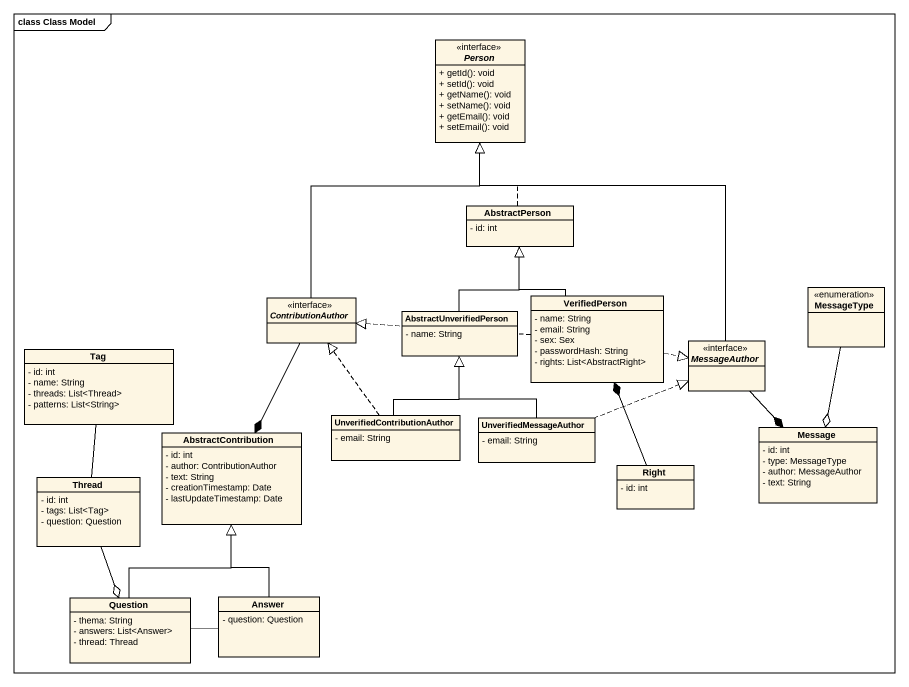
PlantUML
@startuml
mainframe class Class Model
hide circle
hide empty members
skinparam classAttributeIconSize 0
interface "Person" as Person_ <<interface>> {
  + getId(): void
  + setId(): void
  + getName(): void
  + setName(): void
  + getEmail(): void
  + setEmail(): void
}
class AbstractPerson {
  - id: int
}
interface ContributionAuthor <<interface>>
class AbstractUnverifiedPerson {
  - name: String
}
class VerifiedPerson {
  - name: String
  - email: String
  - sex: Sex
  - passwordHash: String
  - rights: List<AbstractRight>
}
enum MessageType
class Tag {
  - id: int
  - name: String
  - threads: List<Thread>
  - patterns: List<String>
}
interface MessageAuthor <<interface>>
class UnverifiedContributionAuthor {
  - email: String
}
class UnverifiedMessageAuthor {
  - email: String
}
class Message {
  - id: int
  - type: MessageType
  - author: MessageAuthor
  - text: String
}
class AbstractContribution {
  - id: int
  - author: ContributionAuthor
  - text: String
  - creationTimestamp: Date
  - lastUpdateTimestamp: Date
}
class "Right" as Right_ {
  - id: int
}
class Thread {
  - id: int
  - tags: List<Tag>
  - question: Question
}
class Question {
  - thema: String
  - answers: List<Answer>
  - thread: Thread
}
class Answer {
  - question: Question
}
AbstractPerson .up.|> Person_
ContributionAuthor -up-|> Person_
ContributionAuthor --* AbstractContribution
AbstractUnverifiedPerson -up-|> AbstractPerson
VerifiedPerson -up-|> AbstractPerson
VerifiedPerson .left.|> ContributionAuthor
VerifiedPerson .right.|> MessageAuthor
MessageType --o Message
Tag -- Thread
MessageAuthor -up-|> Person_
MessageAuthor --* Message
UnverifiedContributionAuthor .up.|> ContributionAuthor
UnverifiedContributionAuthor -up-|> AbstractUnverifiedPerson
UnverifiedMessageAuthor -up-|> AbstractUnverifiedPerson
UnverifiedMessageAuthor .right.|> MessageAuthor
Right_ -up-* VerifiedPerson
Thread --o Question
Question -up-|> AbstractContribution
Answer -up-|> AbstractContribution
Answer -left- Question
@enduml
